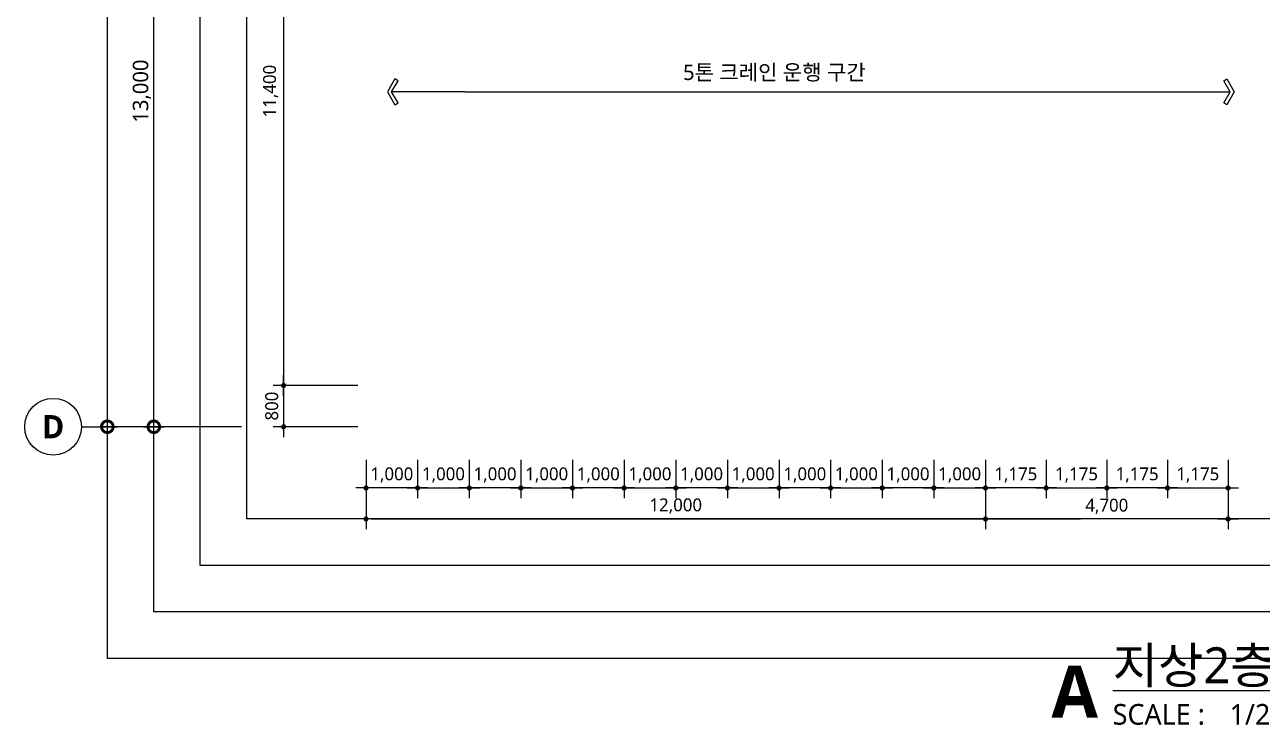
# Model space of a CAD drawing. Header units: millimetres. Extents: x 5446 to 585647, y 2414 to 57106.
# Drawn here: x 188568 to 212540, y 2528 to 16171 of the extents above; entities that cross this region are included whole.
import ezdxf
from ezdxf.enums import TextEntityAlignment as Align

# ---------------------------------------------------------------- set-up
doc = ezdxf.new("R2010")
doc.units = ezdxf.units.MM
doc.header["$LTSCALE"] = 100
doc.layers.get('DEFPOINTS').update_dxf_attribs({"color": 137})
for name, color, linetype in [('DIM', 7, 'Continuous'), ('DIM-INT', 7, 'Continuous'), ('S-STG', 4, 'Continuous'), ('SYM', 6, 'Continuous'), ('SYM-BUB', 3, 'Continuous'), ('SYM-LEAD', 6, 'Continuous'), ('TEX', 3, 'Continuous')]:
    doc.layers.add(name, color=color, linetype=linetype)
doc.layers.add('TEMP', color=171, linetype='Continuous', plot=False)
doc.styles.add('$0$스타일1', font='malgun.ttf')
doc.styles.add('스타일1', font='malgun.ttf')
doc.styles.add('스타일2', font='malgunbd.ttf')
doc.dimstyles.new('CJA', dxfattribs={"dimscale": 300, "dimtxt": 2.7, "dimasz": 1, "dimexe": 2, "dimexo": 3, "dimgap": 1, "dimtad": 1, "dimdec": 0, "dimzin": 1, "dimdsep": 46, "dimlunit": 6, "dimtxsty": '$0$스타일1', "dimblk": 'CJDOT', "dimcen": 0.09, "dimdle": 1, "dimclrd": 256, "dimclre": 256, "dimclrt": 3, "dimadec": 0, "dimazin": 0, "dimtfac": 1, "dimtdec": 0, "dimtix": 1, "dimtmove": 2, "dimatfit": 3, "dimldrblk": 'CJDOT', "dimfxl": 1, "dimtolj": 1, "dimtzin": 1, "dimarcsym": 0})
doc.dimstyles.new('GAUN-100', dxfattribs={"dimscale": 100, "dimtxt": 3, "dimasz": 1, "dimexe": 1, "dimexo": 1, "dimgap": 0.5, "dimtad": 1, "dimdec": 0, "dimzin": 1, "dimdsep": 46, "dimlunit": 6, "dimtxsty": '스타일1', "dimblk": 'GAUN-DOT', "dimcen": -2, "dimdle": 2, "dimclrd": 256, "dimclre": 256, "dimclrt": 3, "dimadec": 0, "dimazin": 0, "dimtfac": 1, "dimtdec": 0, "dimtix": 1, "dimtmove": 2, "dimatfit": 3, "dimldrblk": 'DOTSMALL', "dimfxl": 1, "dimtolj": 1, "dimtzin": 1, "dimarcsym": 0})

# ---------------------------------------------------------------- blocks, each defined once
blk = doc.blocks.new('CJDOT')
blk.add_line((-2, 0), (2, 0))
at = {"const_width": 0.5}
blk.add_lwpolyline([(-0.25, 0, 1), (0.25, 0, 1)], format="xyb", close=True, dxfattribs=at)
blk = doc.blocks.new('*D217')
at = {"layer": 'DEFPOINTS', "color": 0, "transparency": 16777216}
for p in [(195321, 20586), (193582, 9186), (195321, 9186)]:
    blk.add_point(p, dxfattribs=at)
at = {"layer": 'DIM-INT', "lineweight": -2, "transparency": 16777216}
for p, q in [((195021, 20586), (193382, 20586)), ((193582, 20486), (193582, 9286)), ((195021, 9186), (193382, 9186))]:
    blk.add_line(p, q, dxfattribs=at)
at = {"layer": 'DIM-INT', "lineweight": -2, "transparency": 16777216, "xscale": 100, "yscale": 100, "zscale": 100}
for p, rotation in [((193582, 20586), 90), ((193582, 9186), 270)]:
    blk.add_blockref('CJDOT', p, dxfattribs=dict(at, rotation=rotation))
at = {"layer": 'DIM-INT', "color": 3, "transparency": 16777216, "insert": (193332, 14886), "char_height": 250, "attachment_point": 5, "rotation": 90, "style": '$0$스타일1'}
blk.add_mtext('\\A1;11,400', dxfattribs=at)
blk = doc.blocks.new('*D218')
at = {"layer": 'DEFPOINTS', "color": 0, "transparency": 16777216}
for p in [(195321, 9186), (193582, 8386), (195321, 8386)]:
    blk.add_point(p, dxfattribs=at)
at = {"layer": 'DIM-INT', "lineweight": -2, "transparency": 16777216}
for p, q in [((195021, 9186), (193382, 9186)), ((193582, 9086), (193582, 8486)), ((195021, 8386), (193382, 8386))]:
    blk.add_line(p, q, dxfattribs=at)
at = {"layer": 'DIM-INT', "lineweight": -2, "transparency": 16777216, "xscale": 100, "yscale": 100, "zscale": 100}
for p, rotation in [((193582, 9186), 90), ((193582, 8386), 270)]:
    blk.add_blockref('CJDOT', p, dxfattribs=dict(at, rotation=rotation))
at = {"layer": 'DIM-INT', "color": 3, "transparency": 16777216, "insert": (193353, 8786), "char_height": 250, "attachment_point": 5, "rotation": 90, "style": '$0$스타일1'}
blk.add_mtext('\\A1;800', dxfattribs=at)
blk = doc.blocks.new('GAUN-DOT')
at = {"linetype": 'ByBlock'}
for p, q in [((2, 0), (-2, 0)), ((0, -2), (0, 2))]:
    blk.add_line(p, q, dxfattribs=at)
at = {"const_width": 2.25}
blk.add_lwpolyline([(0, 0.28125, 1), (0, -0.28125, 1)], format="xyb", close=True, dxfattribs=at)
blk = doc.blocks.new('*D219')
at = {"layer": 'DEFPOINTS', "color": 0, "transparency": 16777216}
for p in [(191068, 21386), (192868, 21386), (192868, 8386)]:
    blk.add_point(p, dxfattribs=at)
at = {"layer": 'DIM', "lineweight": -2, "transparency": 16777216}
for p, q in [((192768, 21386), (190968, 21386)), ((191068, 8486), (191068, 21286)), ((192768, 8386), (190968, 8386))]:
    blk.add_line(p, q, dxfattribs=at)
at = {"layer": 'DIM', "lineweight": -2, "transparency": 16777216, "xscale": 100, "yscale": 100, "zscale": 100}
for p, rotation in [((191068, 21386), 90), ((191068, 8386), 270)]:
    blk.add_blockref('GAUN-DOT', p, dxfattribs=dict(at, rotation=rotation))
at = {"layer": 'DIM', "color": 3, "transparency": 16777216, "insert": (190837, 14886), "char_height": 300, "attachment_point": 5, "rotation": 90, "style": '스타일1'}
blk.add_mtext('\\A1;13,000', dxfattribs=at)
blk = doc.blocks.new('_DotSmall')
at = {"color": 0, "linetype": 'ByBlock', "const_width": 0.5}
blk.add_lwpolyline([(-0.0625, 0, 1), (0.0625, 0, 1)], format="xyb", close=True, dxfattribs=at)
blk = doc.blocks.new('*D220')
at = {"layer": 'DEFPOINTS', "color": 0, "transparency": 16777216}
for p in [(190168, 51386), (192868, 51386), (192868, 8386)]:
    blk.add_point(p, dxfattribs=at)
at = {"layer": 'DIM', "lineweight": -2, "transparency": 16777216}
for p, q in [((192768, 51386), (190068, 51386)), ((190168, 8486), (190168, 51286)), ((192768, 8386), (190068, 8386))]:
    blk.add_line(p, q, dxfattribs=at)
at = {"layer": 'DIM', "lineweight": -2, "transparency": 16777216, "xscale": 100, "yscale": 100, "zscale": 100}
for p, rotation in [((190168, 51386), 90), ((190168, 8386), 270)]:
    blk.add_blockref('GAUN-DOT', p, dxfattribs=dict(at, rotation=rotation))
at = {"layer": 'DIM', "color": 3, "transparency": 16777216, "insert": (189938, 29886), "char_height": 300, "attachment_point": 5, "rotation": 90, "style": '스타일1'}
blk.add_mtext('\\A1;43,000', dxfattribs=at)
blk = doc.blocks.new('NEW_BUB')
at = {"layer": 'SYM-BUB', "color": 6}
blk.add_line((0, 3), (0, 0), dxfattribs=at)
blk.add_circle((0, 8.5), 5.5, dxfattribs=at)
at = {"layer": 'SYM-BUB', "color": 3, "style": '스타일2'}
blk.add_attdef('X', text='', height=4.5, dxfattribs=at).set_placement((0, 8.5), align=Align.MIDDLE)
blk = doc.blocks.new('dwgtitle')
at = {"layer": 'SYM', "color": 3, "style": '스타일1'}
blk.add_text('SCALE :', height=4, dxfattribs=at).set_placement((12.25, -1.4))
for tag, p, height in [('%%UTITLE', (12.25, 6.59), 7), ('1/100', (34.89, -1.4), 4)]:
    blk.add_attdef(tag, p, '', height=height, dxfattribs=at)
at = {"layer": 'SYM', "color": 6, "style": '스타일2'}
blk.add_attdef('A', text='', height=10, dxfattribs=at).set_placement((4.89, 5), align=Align.MIDDLE)
blk = doc.blocks.new('*D451')
at = {"layer": 'DEFPOINTS', "color": 0, "transparency": 16777216}
for p in [(196179, 8046), (197179, 8046), (197179, 7200)]:
    blk.add_point(p, dxfattribs=at)
at = {"layer": 'DIM-INT', "lineweight": -2, "transparency": 16777216}
for p, q in [((196179, 7746), (196179, 7000)), ((197179, 7746), (197179, 7000)), ((196279, 7200), (197079, 7200))]:
    blk.add_line(p, q, dxfattribs=at)
at = {"layer": 'DIM-INT', "lineweight": -2, "transparency": 16777216, "xscale": 100, "yscale": 100, "zscale": 100, "rotation": 180}
blk.add_blockref('CJDOT', (196179, 7200), dxfattribs=at)
at = {"layer": 'DIM-INT', "lineweight": -2, "transparency": 16777216, "xscale": 100, "yscale": 100, "zscale": 100}
blk.add_blockref('CJDOT', (197179, 7200), dxfattribs=at)
at = {"layer": 'DIM-INT', "color": 3, "transparency": 16777216, "insert": (196679, 7451), "char_height": 250, "attachment_point": 5, "style": '$0$스타일1'}
blk.add_mtext('\\A1;1,000', dxfattribs=at)
blk = doc.blocks.new('*D436')
at = {"layer": 'DEFPOINTS', "color": 0, "transparency": 16777216}
for p in [(197179, 8046), (198179, 8046), (197179, 7200)]:
    blk.add_point(p, dxfattribs=at)
at = {"layer": 'DIM-INT', "lineweight": -2, "transparency": 16777216}
for p, q in [((197179, 7746), (197179, 7000)), ((198179, 7746), (198179, 7000)), ((198079, 7200), (197279, 7200))]:
    blk.add_line(p, q, dxfattribs=at)
at = {"layer": 'DIM-INT', "lineweight": -2, "transparency": 16777216, "xscale": 100, "yscale": 100, "zscale": 100, "rotation": 180}
blk.add_blockref('CJDOT', (197179, 7200), dxfattribs=at)
at = {"layer": 'DIM-INT', "lineweight": -2, "transparency": 16777216, "xscale": 100, "yscale": 100, "zscale": 100}
blk.add_blockref('CJDOT', (198179, 7200), dxfattribs=at)
at = {"layer": 'DIM-INT', "color": 3, "transparency": 16777216, "insert": (197679, 7451), "char_height": 250, "attachment_point": 5, "style": '$0$스타일1'}
blk.add_mtext('\\A1;1,000', dxfattribs=at)
blk = doc.blocks.new('*D437')
at = {"layer": 'DEFPOINTS', "color": 0, "transparency": 16777216}
for p in [(199179, 8046), (200179, 8046), (199179, 7200)]:
    blk.add_point(p, dxfattribs=at)
at = {"layer": 'DIM-INT', "lineweight": -2, "transparency": 16777216}
for p, q in [((199179, 7746), (199179, 7000)), ((200179, 7746), (200179, 7000)), ((200079, 7200), (199279, 7200))]:
    blk.add_line(p, q, dxfattribs=at)
at = {"layer": 'DIM-INT', "lineweight": -2, "transparency": 16777216, "xscale": 100, "yscale": 100, "zscale": 100, "rotation": 180}
blk.add_blockref('CJDOT', (199179, 7200), dxfattribs=at)
at = {"layer": 'DIM-INT', "lineweight": -2, "transparency": 16777216, "xscale": 100, "yscale": 100, "zscale": 100}
blk.add_blockref('CJDOT', (200179, 7200), dxfattribs=at)
at = {"layer": 'DIM-INT', "color": 3, "transparency": 16777216, "insert": (199679, 7451), "char_height": 250, "attachment_point": 5, "style": '$0$스타일1'}
blk.add_mtext('\\A1;1,000', dxfattribs=at)
blk = doc.blocks.new('*D438')
at = {"layer": 'DEFPOINTS', "color": 0, "transparency": 16777216}
for p in [(198179, 8046), (199179, 8046), (199179, 7200)]:
    blk.add_point(p, dxfattribs=at)
at = {"layer": 'DIM-INT', "lineweight": -2, "transparency": 16777216}
for p, q in [((198179, 7746), (198179, 7000)), ((199179, 7746), (199179, 7000)), ((198279, 7200), (199079, 7200))]:
    blk.add_line(p, q, dxfattribs=at)
at = {"layer": 'DIM-INT', "lineweight": -2, "transparency": 16777216, "xscale": 100, "yscale": 100, "zscale": 100, "rotation": 180}
blk.add_blockref('CJDOT', (198179, 7200), dxfattribs=at)
at = {"layer": 'DIM-INT', "lineweight": -2, "transparency": 16777216, "xscale": 100, "yscale": 100, "zscale": 100}
blk.add_blockref('CJDOT', (199179, 7200), dxfattribs=at)
at = {"layer": 'DIM-INT', "color": 3, "transparency": 16777216, "insert": (198679, 7451), "char_height": 250, "attachment_point": 5, "style": '$0$스타일1'}
blk.add_mtext('\\A1;1,000', dxfattribs=at)
blk = doc.blocks.new('*D439')
at = {"layer": 'DEFPOINTS', "color": 0, "transparency": 16777216}
for p in [(203179, 8046), (204179, 8046), (203179, 7200)]:
    blk.add_point(p, dxfattribs=at)
at = {"layer": 'DIM-INT', "lineweight": -2, "transparency": 16777216}
for p, q in [((203179, 7746), (203179, 7000)), ((204179, 7746), (204179, 7000)), ((204079, 7200), (203279, 7200))]:
    blk.add_line(p, q, dxfattribs=at)
at = {"layer": 'DIM-INT', "lineweight": -2, "transparency": 16777216, "xscale": 100, "yscale": 100, "zscale": 100, "rotation": 180}
blk.add_blockref('CJDOT', (203179, 7200), dxfattribs=at)
at = {"layer": 'DIM-INT', "lineweight": -2, "transparency": 16777216, "xscale": 100, "yscale": 100, "zscale": 100}
blk.add_blockref('CJDOT', (204179, 7200), dxfattribs=at)
at = {"layer": 'DIM-INT', "color": 3, "transparency": 16777216, "insert": (203679, 7451), "char_height": 250, "attachment_point": 5, "style": '$0$스타일1'}
blk.add_mtext('\\A1;1,000', dxfattribs=at)
blk = doc.blocks.new('*D440')
at = {"layer": 'DEFPOINTS', "color": 0, "transparency": 16777216}
for p in [(202179, 8046), (203179, 8046), (203179, 7200)]:
    blk.add_point(p, dxfattribs=at)
at = {"layer": 'DIM-INT', "lineweight": -2, "transparency": 16777216}
for p, q in [((202179, 7746), (202179, 7000)), ((203179, 7746), (203179, 7000)), ((202279, 7200), (203079, 7200))]:
    blk.add_line(p, q, dxfattribs=at)
at = {"layer": 'DIM-INT', "lineweight": -2, "transparency": 16777216, "xscale": 100, "yscale": 100, "zscale": 100, "rotation": 180}
blk.add_blockref('CJDOT', (202179, 7200), dxfattribs=at)
at = {"layer": 'DIM-INT', "lineweight": -2, "transparency": 16777216, "xscale": 100, "yscale": 100, "zscale": 100}
blk.add_blockref('CJDOT', (203179, 7200), dxfattribs=at)
at = {"layer": 'DIM-INT', "color": 3, "transparency": 16777216, "insert": (202679, 7451), "char_height": 250, "attachment_point": 5, "style": '$0$스타일1'}
blk.add_mtext('\\A1;1,000', dxfattribs=at)
blk = doc.blocks.new('*D441')
at = {"layer": 'DEFPOINTS', "color": 0, "transparency": 16777216}
for p in [(200179, 8046), (201179, 8046), (201179, 7200)]:
    blk.add_point(p, dxfattribs=at)
at = {"layer": 'DIM-INT', "lineweight": -2, "transparency": 16777216}
for p, q in [((200179, 7746), (200179, 7000)), ((201179, 7746), (201179, 7000)), ((200279, 7200), (201079, 7200))]:
    blk.add_line(p, q, dxfattribs=at)
at = {"layer": 'DIM-INT', "lineweight": -2, "transparency": 16777216, "xscale": 100, "yscale": 100, "zscale": 100, "rotation": 180}
blk.add_blockref('CJDOT', (200179, 7200), dxfattribs=at)
at = {"layer": 'DIM-INT', "lineweight": -2, "transparency": 16777216, "xscale": 100, "yscale": 100, "zscale": 100}
blk.add_blockref('CJDOT', (201179, 7200), dxfattribs=at)
at = {"layer": 'DIM-INT', "color": 3, "transparency": 16777216, "insert": (200679, 7451), "char_height": 250, "attachment_point": 5, "style": '$0$스타일1'}
blk.add_mtext('\\A1;1,000', dxfattribs=at)
blk = doc.blocks.new('*D442')
at = {"layer": 'DEFPOINTS', "color": 0, "transparency": 16777216}
for p in [(201179, 8046), (202179, 8046), (201179, 7200)]:
    blk.add_point(p, dxfattribs=at)
at = {"layer": 'DIM-INT', "lineweight": -2, "transparency": 16777216}
for p, q in [((201179, 7746), (201179, 7000)), ((202179, 7746), (202179, 7000)), ((202079, 7200), (201279, 7200))]:
    blk.add_line(p, q, dxfattribs=at)
at = {"layer": 'DIM-INT', "lineweight": -2, "transparency": 16777216, "xscale": 100, "yscale": 100, "zscale": 100, "rotation": 180}
blk.add_blockref('CJDOT', (201179, 7200), dxfattribs=at)
at = {"layer": 'DIM-INT', "lineweight": -2, "transparency": 16777216, "xscale": 100, "yscale": 100, "zscale": 100}
blk.add_blockref('CJDOT', (202179, 7200), dxfattribs=at)
at = {"layer": 'DIM-INT', "color": 3, "transparency": 16777216, "insert": (201679, 7451), "char_height": 250, "attachment_point": 5, "style": '$0$스타일1'}
blk.add_mtext('\\A1;1,000', dxfattribs=at)
blk = doc.blocks.new('*D443')
at = {"layer": 'DEFPOINTS', "color": 0, "transparency": 16777216}
for p in [(204179, 8046), (205179, 8046), (205179, 7200)]:
    blk.add_point(p, dxfattribs=at)
at = {"layer": 'DIM-INT', "lineweight": -2, "transparency": 16777216}
for p, q in [((204179, 7746), (204179, 7000)), ((205179, 7746), (205179, 7000)), ((204279, 7200), (205079, 7200))]:
    blk.add_line(p, q, dxfattribs=at)
at = {"layer": 'DIM-INT', "lineweight": -2, "transparency": 16777216, "xscale": 100, "yscale": 100, "zscale": 100, "rotation": 180}
blk.add_blockref('CJDOT', (204179, 7200), dxfattribs=at)
at = {"layer": 'DIM-INT', "lineweight": -2, "transparency": 16777216, "xscale": 100, "yscale": 100, "zscale": 100}
blk.add_blockref('CJDOT', (205179, 7200), dxfattribs=at)
at = {"layer": 'DIM-INT', "color": 3, "transparency": 16777216, "insert": (204679, 7451), "char_height": 250, "attachment_point": 5, "style": '$0$스타일1'}
blk.add_mtext('\\A1;1,000', dxfattribs=at)
blk = doc.blocks.new('*D444')
at = {"layer": 'DEFPOINTS', "color": 0, "transparency": 16777216}
for p in [(205179, 8046), (206179, 8046), (205179, 7200)]:
    blk.add_point(p, dxfattribs=at)
at = {"layer": 'DIM-INT', "lineweight": -2, "transparency": 16777216}
for p, q in [((205179, 7746), (205179, 7000)), ((206179, 7746), (206179, 7000)), ((206079, 7200), (205279, 7200))]:
    blk.add_line(p, q, dxfattribs=at)
at = {"layer": 'DIM-INT', "lineweight": -2, "transparency": 16777216, "xscale": 100, "yscale": 100, "zscale": 100, "rotation": 180}
blk.add_blockref('CJDOT', (205179, 7200), dxfattribs=at)
at = {"layer": 'DIM-INT', "lineweight": -2, "transparency": 16777216, "xscale": 100, "yscale": 100, "zscale": 100}
blk.add_blockref('CJDOT', (206179, 7200), dxfattribs=at)
at = {"layer": 'DIM-INT', "color": 3, "transparency": 16777216, "insert": (205679, 7451), "char_height": 250, "attachment_point": 5, "style": '$0$스타일1'}
blk.add_mtext('\\A1;1,000', dxfattribs=at)
blk = doc.blocks.new('*D445')
at = {"layer": 'DEFPOINTS', "color": 0, "transparency": 16777216}
for p in [(206179, 8046), (207179, 8046), (207179, 7200)]:
    blk.add_point(p, dxfattribs=at)
at = {"layer": 'DIM-INT', "lineweight": -2, "transparency": 16777216}
for p, q in [((206179, 7746), (206179, 7000)), ((207179, 7746), (207179, 7000)), ((206279, 7200), (207079, 7200))]:
    blk.add_line(p, q, dxfattribs=at)
at = {"layer": 'DIM-INT', "lineweight": -2, "transparency": 16777216, "xscale": 100, "yscale": 100, "zscale": 100, "rotation": 180}
blk.add_blockref('CJDOT', (206179, 7200), dxfattribs=at)
at = {"layer": 'DIM-INT', "lineweight": -2, "transparency": 16777216, "xscale": 100, "yscale": 100, "zscale": 100}
blk.add_blockref('CJDOT', (207179, 7200), dxfattribs=at)
at = {"layer": 'DIM-INT', "color": 3, "transparency": 16777216, "insert": (206679, 7451), "char_height": 250, "attachment_point": 5, "style": '$0$스타일1'}
blk.add_mtext('\\A1;1,000', dxfattribs=at)
blk = doc.blocks.new('*D447')
at = {"layer": 'DEFPOINTS', "color": 0, "transparency": 16777216}
for p in [(210704, 8046), (211879, 8046), (211879, 7200)]:
    blk.add_point(p, dxfattribs=at)
at = {"layer": 'DIM-INT', "lineweight": -2, "transparency": 16777216}
for p, q in [((210704, 7746), (210704, 7000)), ((211879, 7746), (211879, 7000)), ((210804, 7200), (211779, 7200))]:
    blk.add_line(p, q, dxfattribs=at)
at = {"layer": 'DIM-INT', "lineweight": -2, "transparency": 16777216, "xscale": 100, "yscale": 100, "zscale": 100, "rotation": 180}
blk.add_blockref('CJDOT', (210704, 7200), dxfattribs=at)
at = {"layer": 'DIM-INT', "lineweight": -2, "transparency": 16777216, "xscale": 100, "yscale": 100, "zscale": 100}
blk.add_blockref('CJDOT', (211879, 7200), dxfattribs=at)
at = {"layer": 'DIM-INT', "color": 3, "transparency": 16777216, "insert": (211292, 7451), "char_height": 250, "attachment_point": 5, "style": '$0$스타일1'}
blk.add_mtext('\\A1;1,175', dxfattribs=at)
blk = doc.blocks.new('*D448')
at = {"layer": 'DEFPOINTS', "color": 0, "transparency": 16777216}
for p in [(209529, 8046), (210704, 8046), (209529, 7200)]:
    blk.add_point(p, dxfattribs=at)
at = {"layer": 'DIM-INT', "lineweight": -2, "transparency": 16777216}
for p, q in [((209529, 7746), (209529, 7000)), ((210704, 7746), (210704, 7000)), ((210604, 7200), (209629, 7200))]:
    blk.add_line(p, q, dxfattribs=at)
at = {"layer": 'DIM-INT', "lineweight": -2, "transparency": 16777216, "xscale": 100, "yscale": 100, "zscale": 100, "rotation": 180}
blk.add_blockref('CJDOT', (209529, 7200), dxfattribs=at)
at = {"layer": 'DIM-INT', "lineweight": -2, "transparency": 16777216, "xscale": 100, "yscale": 100, "zscale": 100}
blk.add_blockref('CJDOT', (210704, 7200), dxfattribs=at)
at = {"layer": 'DIM-INT', "color": 3, "transparency": 16777216, "insert": (210117, 7451), "char_height": 250, "attachment_point": 5, "style": '$0$스타일1'}
blk.add_mtext('\\A1;1,175', dxfattribs=at)
blk = doc.blocks.new('*D449')
at = {"layer": 'DEFPOINTS', "color": 0, "transparency": 16777216}
for p in [(208354, 8046), (209529, 8046), (209529, 7200)]:
    blk.add_point(p, dxfattribs=at)
at = {"layer": 'DIM-INT', "lineweight": -2, "transparency": 16777216}
for p, q in [((208354, 7746), (208354, 7000)), ((209529, 7746), (209529, 7000)), ((208454, 7200), (209429, 7200))]:
    blk.add_line(p, q, dxfattribs=at)
at = {"layer": 'DIM-INT', "lineweight": -2, "transparency": 16777216, "xscale": 100, "yscale": 100, "zscale": 100, "rotation": 180}
blk.add_blockref('CJDOT', (208354, 7200), dxfattribs=at)
at = {"layer": 'DIM-INT', "lineweight": -2, "transparency": 16777216, "xscale": 100, "yscale": 100, "zscale": 100}
blk.add_blockref('CJDOT', (209529, 7200), dxfattribs=at)
at = {"layer": 'DIM-INT', "color": 3, "transparency": 16777216, "insert": (208942, 7451), "char_height": 250, "attachment_point": 5, "style": '$0$스타일1'}
blk.add_mtext('\\A1;1,175', dxfattribs=at)
blk = doc.blocks.new('*D450')
at = {"layer": 'DEFPOINTS', "color": 0, "transparency": 16777216}
for p in [(207179, 8046), (208354, 8046), (207179, 7200)]:
    blk.add_point(p, dxfattribs=at)
at = {"layer": 'DIM-INT', "lineweight": -2, "transparency": 16777216}
for p, q in [((207179, 7746), (207179, 7000)), ((208354, 7746), (208354, 7000)), ((208254, 7200), (207279, 7200))]:
    blk.add_line(p, q, dxfattribs=at)
at = {"layer": 'DIM-INT', "lineweight": -2, "transparency": 16777216, "xscale": 100, "yscale": 100, "zscale": 100, "rotation": 180}
blk.add_blockref('CJDOT', (207179, 7200), dxfattribs=at)
at = {"layer": 'DIM-INT', "lineweight": -2, "transparency": 16777216, "xscale": 100, "yscale": 100, "zscale": 100}
blk.add_blockref('CJDOT', (208354, 7200), dxfattribs=at)
at = {"layer": 'DIM-INT', "color": 3, "transparency": 16777216, "insert": (207767, 7451), "char_height": 250, "attachment_point": 5, "style": '$0$스타일1'}
blk.add_mtext('\\A1;1,175', dxfattribs=at)
blk = doc.blocks.new('*D452')
at = {"layer": 'DEFPOINTS', "color": 0, "transparency": 16777216}
for p in [(195179, 8046), (196179, 8046), (195179, 7200)]:
    blk.add_point(p, dxfattribs=at)
at = {"layer": 'DIM-INT', "lineweight": -2, "transparency": 16777216}
for p, q in [((195179, 7746), (195179, 7000)), ((196179, 7746), (196179, 7000)), ((196079, 7200), (195279, 7200))]:
    blk.add_line(p, q, dxfattribs=at)
at = {"layer": 'DIM-INT', "lineweight": -2, "transparency": 16777216, "xscale": 100, "yscale": 100, "zscale": 100, "rotation": 180}
blk.add_blockref('CJDOT', (195179, 7200), dxfattribs=at)
at = {"layer": 'DIM-INT', "lineweight": -2, "transparency": 16777216, "xscale": 100, "yscale": 100, "zscale": 100}
blk.add_blockref('CJDOT', (196179, 7200), dxfattribs=at)
at = {"layer": 'DIM-INT', "color": 3, "transparency": 16777216, "insert": (195679, 7451), "char_height": 250, "attachment_point": 5, "style": '$0$스타일1'}
blk.add_mtext('\\A1;1,000', dxfattribs=at)
blk = doc.blocks.new('*D453')
at = {"layer": 'DEFPOINTS', "color": 0, "transparency": 16777216}
for p in [(195179, 8046), (207179, 8046), (207179, 6600)]:
    blk.add_point(p, dxfattribs=at)
at = {"layer": 'DIM-INT', "lineweight": -2, "transparency": 16777216}
for p, q in [((195179, 7746), (195179, 6400)), ((207179, 7746), (207179, 6400)), ((195279, 6600), (207079, 6600))]:
    blk.add_line(p, q, dxfattribs=at)
at = {"layer": 'DIM-INT', "lineweight": -2, "transparency": 16777216, "xscale": 100, "yscale": 100, "zscale": 100, "rotation": 180}
blk.add_blockref('CJDOT', (195179, 6600), dxfattribs=at)
at = {"layer": 'DIM-INT', "lineweight": -2, "transparency": 16777216, "xscale": 100, "yscale": 100, "zscale": 100}
blk.add_blockref('CJDOT', (207179, 6600), dxfattribs=at)
at = {"layer": 'DIM-INT', "color": 3, "transparency": 16777216, "insert": (201179, 6851), "char_height": 250, "attachment_point": 5, "style": '$0$스타일1'}
blk.add_mtext('\\A1;12,000', dxfattribs=at)
blk = doc.blocks.new('*D446')
at = {"layer": 'DEFPOINTS', "color": 0, "transparency": 16777216}
for p in [(207179, 8046), (211879, 8046), (211879, 6600)]:
    blk.add_point(p, dxfattribs=at)
at = {"layer": 'DIM-INT', "lineweight": -2, "transparency": 16777216}
for p, q in [((207179, 7746), (207179, 6400)), ((211879, 7746), (211879, 6400)), ((207279, 6600), (209017, 6600)), ((211779, 6600), (210042, 6600))]:
    blk.add_line(p, q, dxfattribs=at)
at = {"layer": 'DIM-INT', "lineweight": -2, "transparency": 16777216, "xscale": 100, "yscale": 100, "zscale": 100, "rotation": 180}
blk.add_blockref('CJDOT', (207179, 6600), dxfattribs=at)
at = {"layer": 'DIM-INT', "lineweight": -2, "transparency": 16777216, "xscale": 100, "yscale": 100, "zscale": 100}
blk.add_blockref('CJDOT', (211879, 6600), dxfattribs=at)
at = {"layer": 'DIM-INT', "color": 3, "transparency": 16777216, "insert": (209529, 6845), "char_height": 250, "attachment_point": 5, "style": '$0$스타일1'}
blk.add_mtext('\\A1;4,700', dxfattribs=at)
blk = doc.blocks.new('*U466')
at = {"layer": 'SYM-LEAD'}
for q in [(18495, 67814), (50977, 67814)]:
    blk.add_line((48142, 67814), q, dxfattribs=at)
for points in [[(18742, 68243), (18495, 67814), (18742, 67385), (18618, 67314), (18330, 67814), (18618, 68314)], [(50729, 68243), (50977, 67814), (50729, 67385), (50853, 67314), (51142, 67814), (50853, 68314)]]:
    blk.add_lwpolyline(points, close=True, dxfattribs=at)

msp = doc.modelspace()

# ---------------------------------------------------------------- linework, layer by layer
at = {"layer": 'TEMP'}
for points in [[(190167.8, 55500), (236679.7, 55500), (236679.7, 3900), (190167.8, 3900)], [(191067.8, 54600), (235779.7, 54600), (235779.7, 4800), (191067.8, 4800)], [(191967.8, 53700), (234879.7, 53700), (234879.7, 5700), (191967.8, 5700)], [(192867.8, 52800), (233979.7, 52800), (233979.7, 6600), (192867.8, 6600)]]:
    msp.add_lwpolyline(points, close=True, dxfattribs=at)

# ---------------------------------------------------------------- block references
at = {"layer": 'S-STG', "xscale": 0.5, "yscale": 0.5, "zscale": 0.5, "rotation": 180}
msp.add_blockref('*U466', (221164.1, 48780), dxfattribs=at)
at = {"layer": 'SYM', "xscale": 100, "yscale": 100, "zscale": 100}
msp.add_blockref('dwgtitle', (208417.9, 2756.1, -0.5), dxfattribs=at).add_auto_attribs({'%%UTITLE': '%%U지상2층 확대구조평면도-1', '1/100': '1/200(A3)', 'A': 'A'})
at = {"layer": 'SYM-BUB'}
ref = msp.add_blockref('NEW_BUB', (189967.8, 8386.1), dxfattribs=dict(at, xscale=100, yscale=100, zscale=100, rotation=90))
ref.add_attrib('X', 'D', dxfattribs={"color": 3, "height": 450, "style": '스타일2'}).set_placement((189117.8, 8386.1), align=Align.MIDDLE)

# ---------------------------------------------------------------- texts
at = {"layer": 'TEX', "style": '스타일1'}
msp.add_text('5톤 크레인 운행 구간', height=300, dxfattribs=at).set_placement((201320, 15250.8), align=Align.MIDDLE_LEFT)

# ---------------------------------------------------------------- dimensions: what is measured, and where the dimension line sits
at = {"layer": 'DIM'}
for base, p2, picture, middle in [((190167.8, 51386.1), (192867.8, 51386.1), '*D220', (189937.6, 29886.1)), ((191067.8, 21386.1), (192867.8, 21386.1), '*D219', (190836.8, 14886.1))]:
    dim = msp.add_linear_dim(base=base, p1=(192867.8, 8386.1), p2=p2, angle=270, dimstyle='GAUN-100', dxfattribs=at)
    dim.commit()
    dim.dimension.update_dxf_attribs({"geometry": picture, "text_midpoint": middle})
at = {"layer": 'DIM-INT'}
for base, p1, p2, angle, picture, middle in [((193582.3, 9186.1), (195320.9, 20586.1), (195320.9, 9186.1), 270, '*D217', (193331.5, 14886.1)), ((193582.3, 8386.1), (195320.9, 9186.1), (195320.9, 8386.1), 270, '*D218', (193353.2, 8786.1)), ((197179.3, 7200), (198179.3, 8046.4), (197179.3, 8046.4), 180, '*D436', (197679.3, 7450.8)), ((199179.3, 7200), (200179.3, 8046.4), (199179.3, 8046.4), 180, '*D437', (199679.3, 7450.8)), ((201179.3, 7200), (202179.3, 8046.4), (201179.3, 8046.4), 180, '*D442', (201679.3, 7450.8)), ((203179.3, 7200), (204179.3, 8046.4), (203179.3, 8046.4), 180, '*D439', (203679.3, 7450.8)), ((205179.3, 7200), (206179.3, 8046.4), (205179.3, 8046.4), 180, '*D444', (205679.3, 7450.8)), ((207179.3, 7200), (208354.3, 8046.4), (207179.3, 8046.4), 180, '*D450', (207766.8, 7450.8)), ((209529.3, 7200), (210704.3, 8046.4), (209529.3, 8046.4), 180, '*D448', (210116.8, 7450.8))]:
    dim = msp.add_linear_dim(base=base, p1=p1, p2=p2, angle=angle, dimstyle='CJA', override={"dimscale": 100, "dimtxt": 2.5}, dxfattribs=at)
    dim.commit()
    dim.dimension.update_dxf_attribs({"geometry": picture, "text_midpoint": middle})
for base, p1, p2, picture, middle in [((195179.3, 7200), (196179.3, 8046.4), (195179.3, 8046.4), '*D452', (195679.3, 7450.8)), ((207179.3, 6600), (195179.3, 8046.4), (207179.3, 8046.4), '*D453', (201179.3, 6850.8)), ((197179.3, 7200), (196179.3, 8046.4), (197179.3, 8046.4), '*D451', (196679.3, 7450.8)), ((199179.3, 7200), (198179.3, 8046.4), (199179.3, 8046.4), '*D438', (198679.3, 7450.8)), ((201179.3, 7200), (200179.3, 8046.4), (201179.3, 8046.4), '*D441', (200679.3, 7450.8)), ((203179.3, 7200), (202179.3, 8046.4), (203179.3, 8046.4), '*D440', (202679.3, 7450.8)), ((205179.3, 7200), (204179.3, 8046.4), (205179.3, 8046.4), '*D443', (204679.3, 7450.8)), ((207179.3, 7200), (206179.3, 8046.4), (207179.3, 8046.4), '*D445', (206679.3, 7450.8)), ((209529.3, 7200), (208354.3, 8046.4), (209529.3, 8046.4), '*D449', (208941.8, 7450.8)), ((211879.3, 7200), (210704.3, 8046.4), (211879.3, 8046.4), '*D447', (211291.8, 7450.8))]:
    dim = msp.add_linear_dim(base=base, p1=p1, p2=p2, dimstyle='CJA', override={"dimscale": 100, "dimtxt": 2.5}, dxfattribs=at)
    dim.commit()
    dim.dimension.update_dxf_attribs({"geometry": picture, "text_midpoint": middle})
dim = msp.add_linear_dim(base=(211879.3, 6600), p1=(207179.3, 8046.4), p2=(211879.3, 8046.4), dimstyle='CJA', override={"dimscale": 100, "dimtxt": 2.5}, dxfattribs=at)
dim.commit()
dim.dimension.update_dxf_attribs({"geometry": '*D446', "text_midpoint": (209529.3, 6845.1), "dimtype": 160})

doc.saveas('drawing.dxf')
